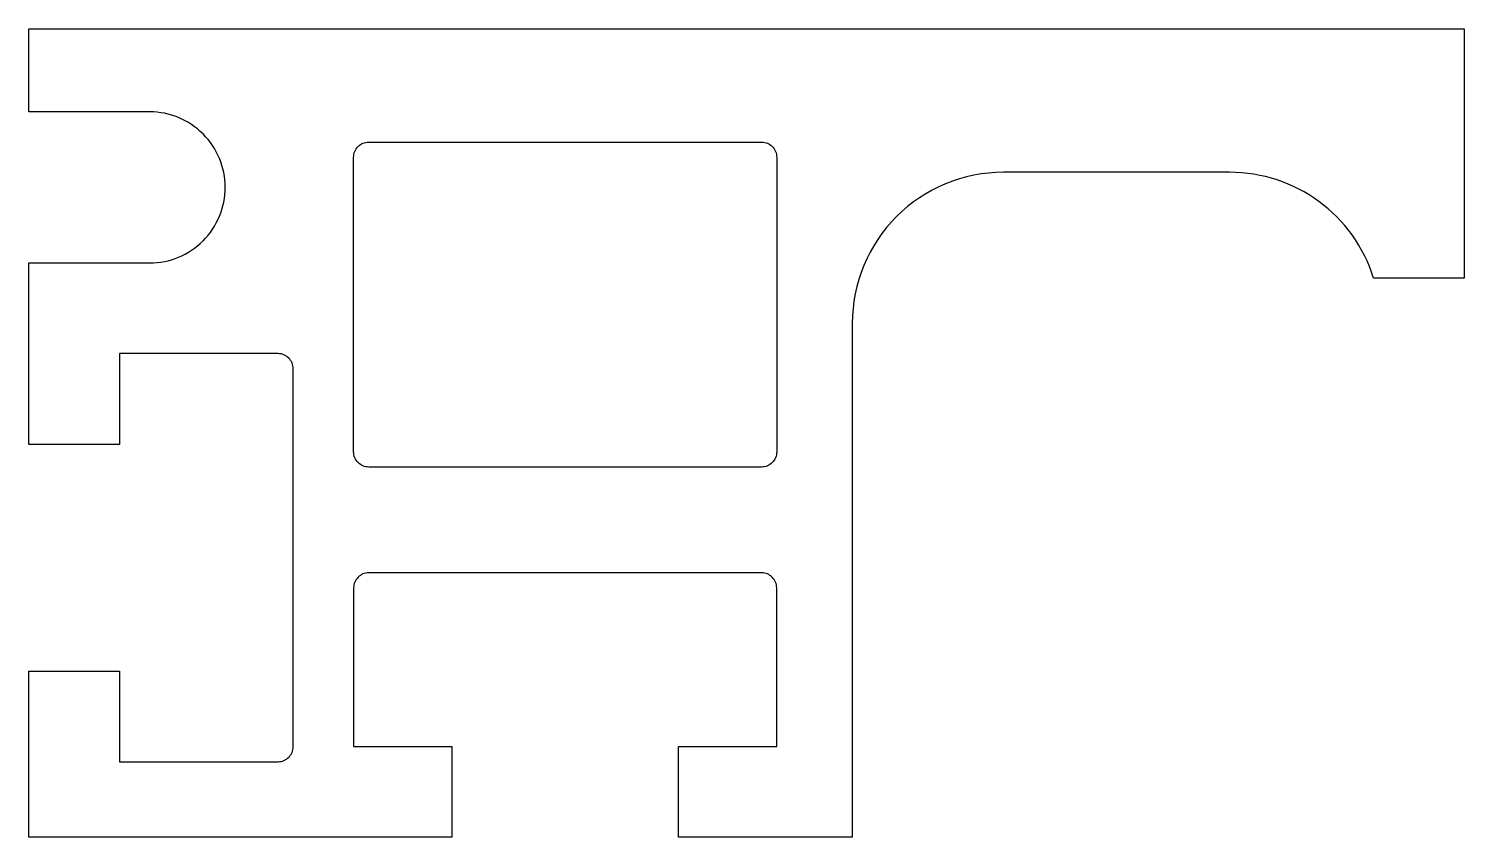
# Model space of a CAD drawing. Extents: x 790.7 to 885.7, y 807.5 to 861.
import ezdxf

# ---------------------------------------------------------------- set-up
doc = ezdxf.new("R2010")
doc.units = 0
doc.layers.get('0').update_dxf_attribs({"linetype": 'CONTINUOUS'})

msp = doc.modelspace()

# ---------------------------------------------------------------- linework, layer by layer
for points in [[(845.224, 841.52), (845.224, 807.52), (833.724, 807.52), (833.724, 813.52), (840.224, 813.52), (840.224, 824.02, 0.414214), (839.224, 825.02), (813.224, 825.02, 0.414214), (812.224, 824.02), (812.224, 813.52), (818.724, 813.52), (818.724, 807.52), (790.724, 807.52), (790.724, 818.52), (796.724, 818.52), (796.724, 812.52), (807.224, 812.52, 0.414214), (808.224, 813.52), (808.224, 838.52, 0.414214), (807.224, 839.52), (796.724, 839.52), (796.724, 833.52), (790.724, 833.52), (790.724, 845.52), (798.724, 845.52, 0.414214), (803.724, 850.52), (803.724, 850.52, 0.414214), (798.724, 855.52), (790.724, 855.52), (790.724, 861.02), (885.724, 861.02), (885.724, 844.52), (879.724, 844.52, 0.327538), (870.184, 851.52), (855.224, 851.52, 0.414214)], [(812.224, 852.52, -0.414214), (813.224, 853.52), (839.224, 853.52, -0.414214), (840.224, 852.52), (840.224, 833.02, -0.414214), (839.224, 832.02), (813.224, 832.02, -0.414214), (812.224, 833.02)]]:
    msp.add_lwpolyline(points, format="xyb", close=True)

doc.saveas('drawing.dxf')
